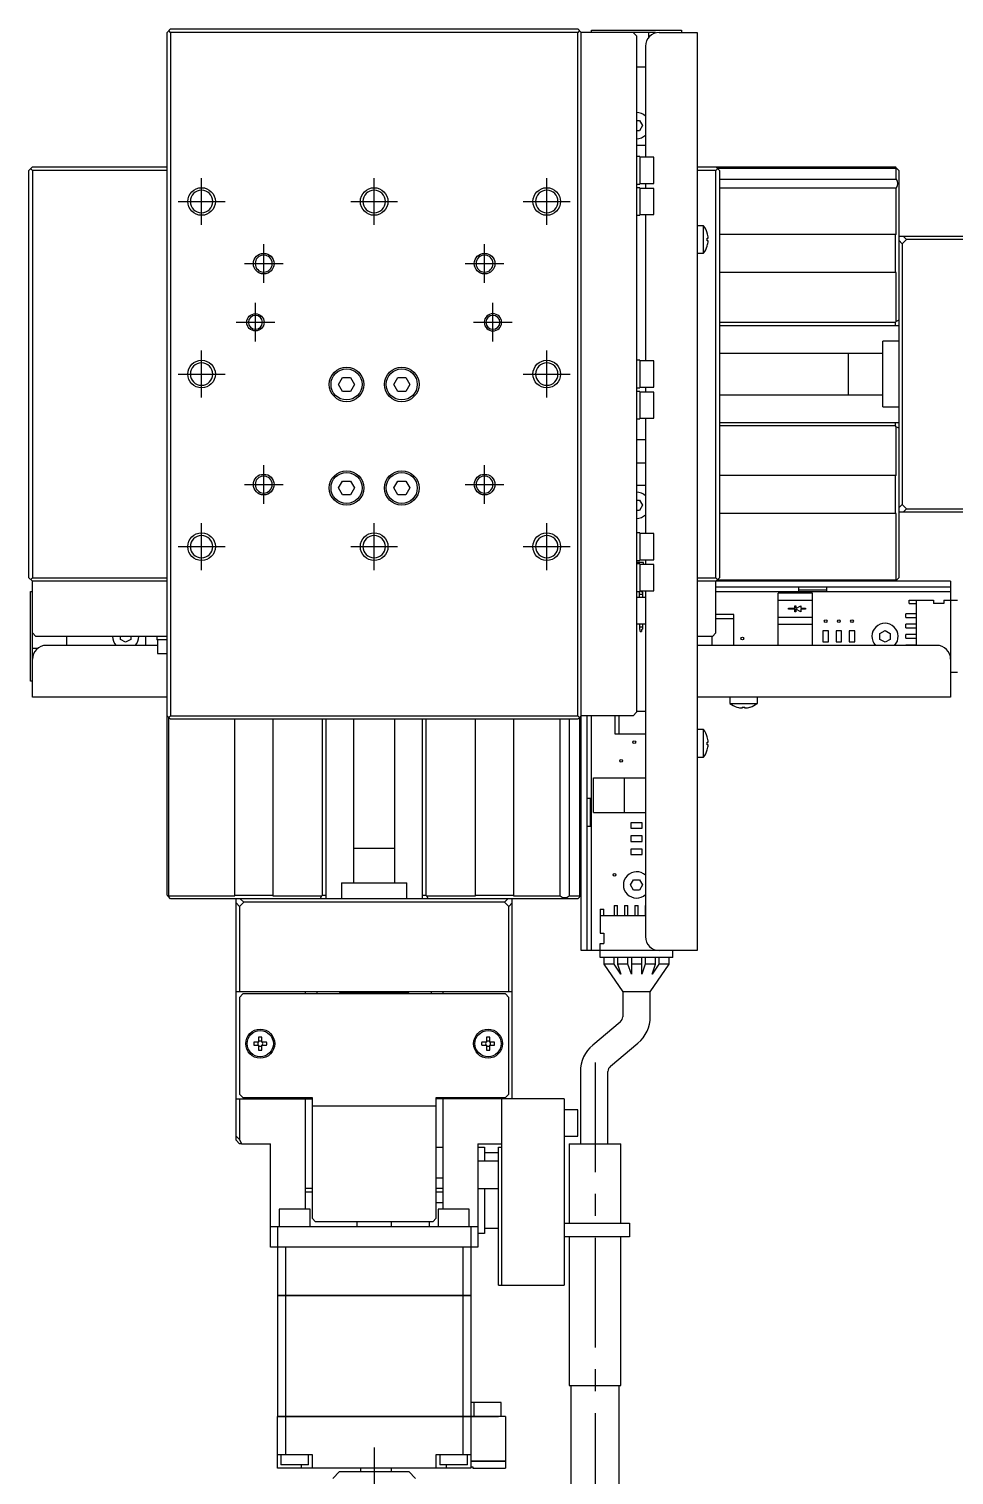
# Model space of a CAD drawing. Extents: x -2 to 850, y -8 to 499.
# Drawn here: x 135.1 to 269.1, y 167.4 to 376.9 of the extents above; entities that cross this region are included whole.
import ezdxf

# ---------------------------------------------------------------- set-up
doc = ezdxf.new("R2010")
doc.units = 0
doc.header["$LTSCALE"] = 0.5
doc.linetypes.add('CENTER', pattern=[50.8, 31.75, -6.35, 6.35, -6.35])
for name, color, linetype in [('MSM_CENTER', 1, 'CENTER'), ('MSM_CONTINUOUS', 7, 'CONTINUOUS'), ('MSM_NARROW', 5, 'CONTINUOUS')]:
    doc.layers.add(name, color=color, linetype=linetype)

msp = doc.modelspace()

# ---------------------------------------------------------------- linework, layer by layer
at = {"layer": 'MSM_CENTER'}
for p, q in [((160.15, 348.46), (160.15, 355.26)), ((185.15, 348.46), (185.15, 355.26)), ((210.15, 348.46), (210.15, 355.26)), ((156.75, 351.86), (163.55, 351.86)), ((181.75, 351.86), (188.55, 351.86)), ((206.75, 351.86), (213.55, 351.86)), ((169.15, 340.06), (169.15, 345.66)), ((201.15, 340.06), (201.15, 345.66)), ((166.35, 342.86), (171.95, 342.86)), ((198.35, 342.86), (203.95, 342.86)), ((167.95, 331.56), (167.95, 337.16)), ((202.35, 331.56), (202.35, 337.16)), ((165.15, 334.36), (170.75, 334.36)), ((199.55, 334.36), (205.15, 334.36)), ((160.15, 323.46), (160.15, 330.26)), ((210.15, 323.46), (210.15, 330.26)), ((156.75, 326.86), (163.55, 326.86)), ((206.75, 326.86), (213.55, 326.86)), ((169.15, 308.06), (169.15, 313.66)), ((201.15, 308.06), (201.15, 313.66)), ((166.35, 310.86), (171.95, 310.86)), ((198.35, 310.86), (203.95, 310.86)), ((160.15, 298.46), (160.15, 305.26)), ((185.15, 298.46), (185.15, 305.26)), ((210.15, 298.46), (210.15, 305.26)), ((156.75, 301.86), (163.55, 301.86)), ((181.75, 301.86), (188.55, 301.86)), ((206.75, 301.86), (213.55, 301.86)), ((217.15, 227.14), (217.15, 79.82)), ((185.15, 171.36), (185.15, 153.36))]:
    msp.add_line(p, q, dxfattribs=at)
at = {"layer": 'MSM_CONTINUOUS'}
for p, q in [((155.65, 376.86), (155.15, 376.36)), ((155.15, 251.36), (155.15, 376.36)), ((155.65, 376.36), (155.4, 376.61)), ((155.65, 376.86), (214.65, 376.86)), ((214.65, 376.36), (155.65, 376.36)), ((155.65, 376.36), (155.65, 277.36)), ((215.15, 376.36), (214.65, 376.86)), ((214.9, 376.61), (214.65, 376.36)), ((214.65, 277.36), (214.65, 376.36)), ((225.9, 376.36), (215.15, 376.36)), ((215.15, 243.36), (215.15, 376.36)), ((216.65, 376.36), (216.65, 376.66)), ((216.65, 376.66), (229.65, 376.66)), ((223.15, 375.86), (222.65, 376.36)), ((223.15, 375.86), (223.15, 277.86)), ((224.9, 376.36), (224.9, 375.63)), ((225.9, 376.28), (225.9, 376.36)), ((226.45, 376.36), (231.95, 376.36)), ((229.65, 376.66), (229.65, 376.36)), ((231.95, 376.36), (231.95, 243.36)), ((224.45, 374.36), (224.45, 358.26)), ((223.15, 371.36), (224.45, 371.36)), ((223.15, 363.61), (223.58, 363.61)), ((223.58, 363.61), (224.01, 362.86)), ((224.01, 362.86), (223.58, 362.11)), ((223.58, 362.11), (223.15, 362.11)), ((224.45, 359.96), (223.15, 359.96)), ((223.65, 358.36), (223.15, 358.36)), ((223.65, 358.36), (223.65, 354.36)), ((225.65, 358.26), (223.65, 358.26)), ((225.65, 354.46), (225.65, 358.26)), ((135.65, 356.86), (135.15, 356.36)), ((135.15, 297.36), (135.15, 356.36)), ((135.4, 356.61), (135.65, 356.36)), ((135.65, 356.86), (155.15, 356.86)), ((155.15, 356.36), (135.65, 356.36)), ((135.65, 356.36), (135.65, 297.36)), ((231.95, 356.86), (260.65, 356.86)), ((234.65, 356.36), (231.95, 356.36)), ((235.15, 356.36), (234.65, 356.86)), ((234.65, 356.36), (234.9, 356.61)), ((234.65, 297.36), (234.65, 356.36)), ((260.75, 356.66), (234.85, 356.66)), ((235.15, 356.36), (235.15, 297.36)), ((260.8, 356.71), (260.65, 356.86)), ((260.75, 356.66), (260.8, 356.71)), ((260.75, 355.12), (260.75, 356.66)), ((260.8, 356.71), (261.15, 356.36)), ((261.15, 356.36), (261.15, 297.36)), ((223.15, 354.36), (223.65, 354.36)), ((223.65, 354.46), (225.65, 354.46)), ((224.45, 354.46), (224.45, 353.76)), ((235.15, 355.12), (260.75, 355.12)), ((223.65, 353.86), (223.15, 353.86)), ((223.65, 353.86), (223.65, 349.86)), ((225.65, 353.76), (223.65, 353.76)), ((225.65, 349.96), (225.65, 353.76)), ((260.75, 353.8), (235.15, 353.8)), ((260.75, 347.06), (260.75, 353.8)), ((223.65, 349.96), (225.65, 349.96)), ((224.45, 349.96), (224.45, 328.76)), ((223.15, 349.86), (223.65, 349.86)), ((232.84, 348.36), (231.95, 348.36)), ((232.84, 344.36), (232.84, 348.36)), ((233.4, 347.29), (233.4, 347.31)), ((233.4, 346.56), (233.53, 346.56)), ((233.4, 346.16), (233.4, 346.56)), ((233.53, 346.16), (233.4, 346.16)), ((260.75, 347.06), (235.15, 347.06)), ((260.65, 341.56), (260.65, 347.06)), ((261.15, 346.86), (296.15, 346.86)), ((261.65, 345.75), (261.15, 346.25)), ((262.26, 346.36), (261.65, 345.75)), ((261.65, 345.75), (261.65, 307.97)), ((261.76, 346.86), (262.26, 346.36)), ((274.65, 346.36), (262.26, 346.36)), ((231.95, 344.36), (232.84, 344.36)), ((233.4, 345.41), (233.4, 345.43)), ((260.75, 341.56), (235.15, 341.56)), ((260.75, 334.5), (260.75, 341.56)), ((235.15, 334.36), (260.65, 334.36)), ((261.15, 333.86), (235.15, 333.86)), ((260.65, 334.36), (260.75, 334.5)), ((260.65, 333.86), (260.65, 334.36)), ((261.15, 334.67), (260.75, 334.5)), ((258.85, 322.11), (258.85, 331.61)), ((261.15, 331.61), (258.85, 331.61)), ((258.85, 329.86), (235.15, 329.86)), ((253.85, 323.86), (253.85, 329.86)), ((223.65, 328.86), (223.15, 328.86)), ((223.65, 328.86), (223.65, 324.86)), ((225.65, 328.76), (223.65, 328.76)), ((225.65, 324.96), (225.65, 328.76)), ((179.99, 325.36), (180.57, 326.36)), ((180.57, 324.36), (179.99, 325.36)), ((180.57, 326.36), (181.72, 326.36)), ((181.72, 326.36), (182.3, 325.36)), ((182.3, 325.36), (181.72, 324.36)), ((187.99, 325.36), (188.57, 326.36)), ((188.57, 324.36), (187.99, 325.36)), ((188.57, 326.36), (189.72, 326.36)), ((189.72, 326.36), (190.3, 325.36)), ((190.3, 325.36), (189.72, 324.36)), ((223.15, 324.86), (223.65, 324.86)), ((223.65, 324.96), (225.65, 324.96)), ((224.45, 324.96), (224.45, 324.26)), ((181.72, 324.36), (180.57, 324.36)), ((189.72, 324.36), (188.57, 324.36)), ((223.65, 324.36), (223.15, 324.36)), ((223.65, 324.36), (223.65, 320.36)), ((225.65, 324.26), (223.65, 324.26)), ((225.65, 320.46), (225.65, 324.26)), ((235.15, 323.86), (258.85, 323.86)), ((258.85, 322.11), (261.15, 322.11)), ((223.15, 320.36), (223.65, 320.36)), ((223.65, 320.46), (225.65, 320.46)), ((224.45, 320.46), (224.45, 303.76)), ((235.15, 319.86), (261.15, 319.86)), ((260.65, 319.36), (235.15, 319.36)), ((260.65, 319.36), (260.65, 319.86)), ((260.75, 319.22), (260.65, 319.36)), ((260.75, 312.16), (260.75, 319.22)), ((260.75, 319.22), (261.15, 319.05)), ((223.15, 317.36), (224.45, 317.36)), ((224.45, 313.96), (223.15, 313.96)), ((260.75, 312.16), (235.15, 312.16)), ((260.65, 306.66), (260.65, 312.16)), ((179.99, 310.36), (180.57, 311.36)), ((180.57, 309.36), (179.99, 310.36)), ((180.57, 311.36), (181.72, 311.36)), ((181.72, 311.36), (182.3, 310.36)), ((182.3, 310.36), (181.72, 309.36)), ((187.99, 310.36), (188.57, 311.36)), ((188.57, 309.36), (187.99, 310.36)), ((188.57, 311.36), (189.72, 311.36)), ((189.72, 311.36), (190.3, 310.36)), ((190.3, 310.36), (189.72, 309.36)), ((223.15, 310.76), (224.45, 310.76)), ((181.72, 309.36), (180.57, 309.36)), ((189.72, 309.36), (188.57, 309.36)), ((223.15, 308.61), (223.58, 308.61)), ((223.58, 308.61), (224.01, 307.86)), ((261.15, 307.47), (261.65, 307.97)), ((261.65, 307.97), (262.26, 307.36)), ((223.58, 307.11), (223.15, 307.11)), ((224.01, 307.86), (223.58, 307.11)), ((260.75, 306.66), (235.15, 306.66)), ((260.75, 297.06), (260.75, 306.66)), ((290.15, 306.86), (261.15, 306.86)), ((262.26, 307.36), (261.76, 306.86)), ((262.26, 307.36), (274.65, 307.36)), ((223.65, 303.86), (223.15, 303.86)), ((223.65, 303.86), (223.65, 299.86)), ((225.65, 303.76), (223.65, 303.76)), ((225.65, 299.96), (225.65, 303.76)), ((223.15, 299.86), (223.65, 299.86)), ((223.65, 299.96), (225.65, 299.96)), ((224.45, 299.96), (224.45, 299.26)), ((224.15, 299.55), (223.15, 299.55)), ((223.65, 299.36), (223.15, 299.36)), ((223.65, 299.36), (223.65, 295.36)), ((225.65, 299.26), (223.65, 299.26)), ((224.15, 299.26), (224.15, 299.55)), ((225.65, 295.46), (225.65, 299.26)), ((135.15, 297.36), (135.65, 296.86)), ((135.65, 297.36), (135.4, 297.11)), ((135.65, 297.36), (155.15, 297.36)), ((155.15, 296.86), (135.65, 296.86)), ((135.65, 280.06), (135.65, 296.86)), ((223.65, 295.46), (225.65, 295.46)), ((223.68, 295.32), (223.68, 295.46)), ((223.88, 295.46), (223.88, 295.32)), ((224.45, 295.46), (224.45, 245.36)), ((231.95, 297.36), (234.65, 297.36)), ((268.65, 296.86), (231.95, 296.86)), ((234.65, 296.86), (235.15, 297.36)), ((234.9, 297.11), (234.65, 297.36)), ((234.65, 289.36), (234.65, 296.86)), ((234.65, 296.06), (268.65, 296.06)), ((234.85, 297.06), (260.75, 297.06)), ((246.65, 295.36), (246.65, 296.06)), ((250.65, 295.56), (246.65, 295.56)), ((250.65, 296.06), (250.65, 295.36)), ((260.65, 296.86), (260.8, 297.01)), ((260.8, 297.01), (260.75, 297.06)), ((261.15, 297.36), (260.8, 297.01)), ((268.65, 296.86), (268.65, 280.06)), ((135.35, 295.36), (135.65, 295.36)), ((135.35, 282.36), (135.35, 295.36)), ((223.15, 295.36), (223.65, 295.36)), ((223.15, 294.52), (224.45, 294.52)), ((223.57, 295.26), (223.68, 295.32)), ((223.57, 294.52), (223.57, 295.26)), ((223.57, 294.96), (224, 294.96)), ((223.88, 295.32), (224, 295.26)), ((224, 295.26), (224, 294.52)), ((234.65, 295.36), (268.65, 295.36)), ((248.65, 295.11), (243.65, 295.11)), ((243.65, 287.56), (243.65, 295.11)), ((243.65, 294.11), (248.65, 294.11)), ((246.1, 292.94), (246.1, 293.31)), ((246.1, 293.31), (246.25, 293.31)), ((246.25, 293.31), (246.25, 292.92)), ((246.25, 292.92), (246.93, 293.31)), ((246.93, 293.31), (246.93, 292.94)), ((248.65, 287.56), (248.65, 295.11)), ((262.65, 293.61), (262.65, 294.11)), ((262.65, 294.11), (266.15, 294.11)), ((262.65, 293.61), (263.65, 293.61)), ((263.65, 294.11), (263.65, 287.56)), ((266.15, 294.11), (266.15, 293.61)), ((267.65, 293.61), (266.15, 293.61)), ((267.65, 294.11), (269.65, 294.11)), ((267.65, 294.11), (267.65, 293.61)), ((237.25, 292.01), (234.65, 292.01)), ((237.25, 291.41), (234.65, 291.41)), ((237.25, 287.56), (237.25, 292.01)), ((248.65, 291.61), (243.65, 291.61)), ((245.15, 292.79), (245.15, 292.94)), ((245.15, 292.94), (246.1, 292.94)), ((246.1, 292.79), (245.15, 292.79)), ((246.1, 292.41), (246.1, 292.79)), ((246.25, 292.41), (246.1, 292.41)), ((246.93, 292.41), (246.25, 292.8)), ((246.25, 292.8), (246.25, 292.41)), ((246.93, 292.94), (247.63, 292.94)), ((247.63, 292.79), (246.93, 292.79)), ((246.93, 292.79), (246.93, 292.41)), ((247.63, 292.94), (247.63, 292.79)), ((262.15, 291.61), (262.15, 292.11)), ((263.65, 292.11), (262.15, 292.11)), ((262.15, 291.61), (263.65, 291.61)), ((135.65, 289.36), (136.15, 288.86)), ((224.45, 290.62), (223.15, 290.62)), ((223.57, 290.62), (223.57, 289.89)), ((224, 290.18), (223.57, 290.18)), ((223.68, 289.82), (223.57, 289.89)), ((223.68, 289.57), (223.68, 289.82)), ((223.68, 289.57), (223.88, 289.57)), ((224, 289.89), (223.88, 289.82)), ((223.88, 289.82), (223.88, 289.57)), ((224, 290.62), (224, 289.89)), ((234.15, 288.86), (234.65, 289.36)), ((243.65, 290.61), (248.65, 290.61)), ((250.15, 289.66), (250.15, 288.06)), ((250.95, 289.66), (250.15, 289.66)), ((250.95, 288.06), (250.95, 289.66)), ((252.05, 289.66), (252.05, 288.06)), ((252.85, 289.66), (252.05, 289.66)), ((252.85, 288.06), (252.85, 289.66)), ((253.96, 289.66), (253.96, 288.06)), ((254.76, 289.66), (253.96, 289.66)), ((254.76, 288.06), (254.76, 289.66)), ((258.4, 289.29), (259.15, 289.73)), ((258.4, 288.43), (258.4, 289.29)), ((259.15, 289.73), (259.9, 289.29)), ((259.9, 289.29), (259.9, 288.43)), ((262.15, 290.11), (262.15, 290.61)), ((263.65, 290.61), (262.15, 290.61)), ((262.15, 290.11), (263.65, 290.11)), ((262.15, 288.61), (262.15, 289.11)), ((263.65, 289.11), (262.15, 289.11)), ((136.38, 287.11), (135.65, 287.11)), ((155.15, 288.86), (136.15, 288.86)), ((153.75, 287.56), (137.65, 287.56)), ((140.65, 287.56), (140.65, 288.86)), ((148.4, 288.43), (148.4, 288.86)), ((149.15, 288), (148.4, 288.43)), ((149.9, 288.43), (149.15, 288)), ((149.9, 288.86), (149.9, 288.43)), ((152.05, 288.86), (152.05, 287.56)), ((153.65, 288.86), (153.65, 288.36)), ((155.15, 288.36), (153.65, 288.36)), ((153.75, 288.36), (153.75, 286.36)), ((234.15, 288.86), (231.95, 288.86)), ((266.65, 287.56), (231.95, 287.56)), ((234.05, 288.86), (234.05, 287.56)), ((250.15, 288.06), (250.95, 288.06)), ((252.05, 288.06), (252.85, 288.06)), ((253.96, 288.06), (254.76, 288.06)), ((259.15, 288), (258.4, 288.43)), ((259.9, 288.43), (259.15, 288)), ((262.15, 288.61), (263.65, 288.61)), ((262.15, 287.56), (262.15, 287.61)), ((263.65, 287.61), (262.15, 287.61)), ((153.75, 286.36), (155.15, 286.36)), ((269.65, 283.61), (268.65, 283.61)), ((135.65, 282.36), (135.35, 282.36)), ((155.15, 280.06), (135.65, 280.06)), ((268.65, 280.06), (231.95, 280.06)), ((236.65, 280.06), (236.65, 279.16)), ((236.65, 279.16), (240.65, 279.16)), ((240.65, 279.16), (240.65, 280.06)), ((155.15, 277.36), (155.65, 276.86)), ((155.35, 277.16), (155.35, 251.26)), ((155.4, 277.11), (155.65, 277.36)), ((155.65, 277.36), (214.65, 277.36)), ((214.65, 276.86), (155.65, 276.86)), ((164.95, 251.26), (164.95, 276.86)), ((170.45, 276.86), (170.45, 251.26)), ((177.65, 251.36), (177.65, 276.86)), ((178.15, 276.86), (178.15, 250.86)), ((182.15, 276.86), (182.15, 253.16)), ((188.15, 253.16), (188.15, 276.86)), ((192.15, 250.86), (192.15, 276.86)), ((192.65, 276.86), (192.65, 251.36)), ((199.85, 251.26), (199.85, 276.86)), ((205.35, 276.86), (205.35, 251.26)), ((212.08, 251.26), (212.08, 276.86)), ((213.41, 276.86), (213.41, 251.26)), ((214.65, 277.36), (214.9, 277.11)), ((214.65, 276.86), (215.15, 277.36)), ((214.95, 251.26), (214.95, 277.16)), ((222.65, 277.36), (215.15, 277.36)), ((215.95, 277.36), (215.95, 243.36)), ((216.65, 243.36), (216.65, 277.36)), ((220, 277.36), (220, 274.76)), ((220.6, 277.36), (220.6, 274.76)), ((222.65, 277.36), (223.15, 277.86)), ((224.45, 277.96), (223.15, 277.96)), ((237.7, 278.61), (237.72, 278.61)), ((238.45, 278.61), (238.85, 278.61)), ((238.45, 278.47), (238.45, 278.61)), ((238.85, 278.61), (238.85, 278.47)), ((239.57, 278.61), (239.6, 278.61)), ((220, 274.76), (224.45, 274.76)), ((232.84, 275.36), (231.95, 275.36)), ((232.84, 271.36), (232.84, 275.36)), ((233.4, 274.29), (233.4, 274.31)), ((233.4, 273.56), (233.53, 273.56)), ((233.4, 273.16), (233.4, 273.56)), ((233.53, 273.16), (233.4, 273.16)), ((233.4, 272.41), (233.4, 272.43)), ((231.95, 271.36), (232.84, 271.36)), ((216.9, 263.36), (216.9, 268.36)), ((216.9, 268.36), (224.45, 268.36)), ((221.4, 263.36), (221.4, 268.36)), ((216.65, 265.36), (215.95, 265.36)), ((216.45, 265.36), (216.45, 261.36)), ((216.9, 263.36), (224.45, 263.36)), ((215.95, 261.36), (216.65, 261.36)), ((223.95, 261.86), (222.35, 261.86)), ((222.35, 261.86), (222.35, 261.06)), ((222.35, 261.06), (223.95, 261.06)), ((222.35, 259.95), (222.35, 259.15)), ((223.95, 259.95), (222.35, 259.95)), ((223.95, 261.06), (223.95, 261.86)), ((223.95, 259.15), (223.95, 259.95)), ((182.15, 258.16), (188.15, 258.16)), ((222.35, 259.15), (223.95, 259.15)), ((223.95, 258.05), (222.35, 258.05)), ((222.35, 258.05), (222.35, 257.25)), ((223.95, 257.25), (223.95, 258.05)), ((222.35, 257.25), (223.95, 257.25)), ((222.28, 252.86), (222.71, 253.61)), ((222.71, 253.61), (223.58, 253.61)), ((223.58, 253.61), (224.01, 252.86)), ((180.4, 253.16), (189.9, 253.16)), ((180.4, 253.16), (180.4, 250.86)), ((189.9, 250.86), (189.9, 253.16)), ((222.71, 252.11), (222.28, 252.86)), ((223.58, 252.11), (222.71, 252.11)), ((224.01, 252.86), (223.58, 252.11)), ((155.15, 251.36), (155.3, 251.21)), ((155.3, 251.21), (155.35, 251.26)), ((155.65, 250.86), (155.3, 251.21)), ((155.35, 251.26), (164.95, 251.26)), ((214.65, 250.86), (155.65, 250.86)), ((164.95, 251.36), (170.45, 251.36)), ((165.15, 215.86), (165.15, 250.86)), ((165.65, 249.75), (165.15, 250.25)), ((166.26, 250.36), (165.65, 249.75)), ((165.65, 249.75), (165.65, 237.36)), ((165.76, 250.86), (166.26, 250.36)), ((204.03, 250.36), (166.26, 250.36)), ((170.45, 251.26), (177.5, 251.26)), ((177.5, 251.26), (177.34, 250.86)), ((177.5, 251.26), (177.65, 251.36)), ((177.65, 251.36), (178.15, 251.36)), ((192.15, 251.36), (192.65, 251.36)), ((192.65, 251.36), (192.79, 251.26)), ((192.95, 250.86), (192.79, 251.26)), ((192.79, 251.26), (199.85, 251.26)), ((199.85, 251.36), (205.35, 251.36)), ((204.03, 250.36), (204.53, 250.86)), ((204.65, 249.75), (204.03, 250.36)), ((205.15, 250.25), (204.65, 249.75)), ((204.65, 237.36), (204.65, 249.75)), ((205.15, 221.86), (205.15, 250.86)), ((205.35, 251.26), (212.08, 251.26)), ((213.41, 251.26), (214.95, 251.26)), ((215.15, 251.36), (214.65, 250.86)), ((214.95, 251.26), (215, 251.21)), ((217.9, 249.36), (217.9, 245.86)), ((217.9, 249.36), (218.4, 249.36)), ((218.4, 248.36), (218.4, 249.36)), ((219.9, 249.86), (220.4, 249.86)), ((219.9, 249.86), (219.9, 248.36)), ((220.4, 248.36), (220.4, 249.86)), ((221.4, 249.86), (221.9, 249.86)), ((221.4, 249.86), (221.4, 248.36)), ((221.9, 248.36), (221.9, 249.86)), ((222.9, 249.86), (223.4, 249.86)), ((222.9, 249.86), (222.9, 248.36)), ((223.4, 248.36), (223.4, 249.86)), ((224.4, 249.86), (224.45, 249.86)), ((224.4, 249.86), (224.4, 248.36)), ((224.45, 248.36), (217.9, 248.36)), ((217.9, 245.86), (218.4, 245.86)), ((218.4, 245.86), (218.4, 244.36)), ((231.95, 243.36), (215.15, 243.36)), ((217.9, 242.36), (217.9, 244.36)), ((217.9, 244.36), (218.4, 244.36)), ((228.4, 242.36), (228.4, 243.36)), ((228.4, 242.36), (217.9, 242.36)), ((218.4, 242.36), (218.4, 241.36)), ((219.9, 241.36), (218.4, 241.36)), ((218.4, 241.36), (221.15, 237.36)), ((219.9, 241.36), (219.9, 242.36)), ((220.9, 239.91), (219.9, 241.36)), ((220.4, 242.36), (220.4, 241.36)), ((221.9, 241.36), (220.4, 241.36)), ((220.4, 241.36), (220.9, 239.91)), ((221.9, 241.36), (221.9, 242.36)), ((222.4, 239.91), (221.9, 241.36)), ((222.4, 242.36), (222.4, 239.91)), ((223.9, 241.36), (222.4, 241.36)), ((223.9, 239.91), (223.9, 242.36)), ((224.4, 241.36), (223.9, 239.91)), ((224.4, 242.36), (224.4, 241.36)), ((225.9, 241.36), (224.4, 241.36)), ((225.15, 237.36), (227.9, 241.36)), ((226.4, 241.36), (225.4, 239.91)), ((225.4, 239.91), (225.9, 241.36)), ((225.9, 241.36), (225.9, 242.36)), ((226.4, 242.36), (226.4, 241.36)), ((227.9, 241.36), (226.4, 241.36)), ((227.9, 241.36), (227.9, 242.36)), ((205.15, 237.36), (165.15, 237.36)), ((166.15, 237.06), (165.65, 236.56)), ((204.15, 237.06), (166.15, 237.06)), ((175.15, 237.36), (175.15, 237.06)), ((176.9, 237.06), (176.9, 237.36)), ((180.35, 237.36), (180.15, 237.16)), ((190.15, 237.16), (180.15, 237.16)), ((180.15, 237.16), (180.15, 237.06)), ((190.15, 237.16), (189.95, 237.36)), ((190.15, 237.06), (190.15, 237.16)), ((193.4, 237.36), (193.4, 237.06)), ((195.15, 237.06), (195.15, 237.36)), ((204.65, 236.56), (204.15, 237.06)), ((225.15, 237.36), (221.15, 237.36)), ((221.15, 237.36), (221.15, 233.76)), ((225.15, 233.76), (225.15, 237.36)), ((165.65, 236.56), (165.65, 222.56)), ((204.65, 222.56), (204.65, 236.56)), ((220.79, 232.99), (216.8, 229.65)), ((168.41, 230.78), (168.41, 230.1)), ((168.89, 230.1), (168.89, 230.78)), ((201.41, 230.78), (201.41, 230.1)), ((201.89, 230.1), (201.89, 230.78)), ((168.41, 230.1), (167.73, 230.1)), ((167.73, 229.62), (168.41, 229.62)), ((168.41, 229.62), (168.41, 228.94)), ((169.57, 230.1), (168.89, 230.1)), ((168.89, 228.94), (168.89, 229.62)), ((168.89, 229.62), (169.57, 229.62)), ((201.41, 230.1), (200.73, 230.1)), ((200.73, 229.62), (201.41, 229.62)), ((201.41, 229.62), (201.41, 228.94)), ((202.57, 230.1), (201.89, 230.1)), ((201.89, 228.94), (201.89, 229.62)), ((201.89, 229.62), (202.57, 229.62)), ((219.37, 226.59), (223.36, 229.93)), ((215.02, 225.82), (215.02, 215.36)), ((219.02, 215.36), (219.02, 225.82)), ((165.65, 222.56), (166.15, 222.06)), ((204.15, 222.06), (204.65, 222.56)), ((165.15, 221.86), (176.15, 221.86)), ((165.65, 221.86), (165.65, 215.97)), ((166.15, 222.06), (176.15, 222.06)), ((175.15, 222.06), (175.15, 205.86)), ((176.15, 222.06), (176.15, 204.56)), ((176.15, 220.86), (194.15, 220.86)), ((194.15, 204.56), (194.15, 222.06)), ((194.15, 222.06), (204.15, 222.06)), ((212.65, 221.86), (194.15, 221.86)), ((195.15, 205.86), (195.15, 222.06)), ((203.65, 194.86), (203.65, 221.86)), ((212.65, 221.86), (212.65, 194.86)), ((214.65, 220.26), (212.65, 220.26)), ((214.65, 216.46), (214.65, 220.26)), ((165.15, 216.47), (165.65, 215.97)), ((165.65, 215.36), (165.15, 215.86)), ((165.65, 215.97), (165.95, 215.36)), ((212.65, 216.46), (214.65, 216.46)), ((165.95, 215.36), (165.65, 215.36)), ((165.95, 215.36), (170.15, 215.36)), ((170.15, 200.36), (170.15, 215.36)), ((194.15, 214.86), (195.15, 214.86)), ((200.15, 215.36), (200.15, 200.36)), ((200.15, 215.36), (203.65, 215.36)), ((200.15, 214.86), (201.15, 214.86)), ((201.15, 214.86), (201.15, 212.86)), ((201.15, 214.11), (203.15, 214.11)), ((203.15, 194.86), (203.15, 214.86)), ((203.15, 214.86), (203.65, 214.86)), ((213.4, 215.36), (220.9, 215.36)), ((213.4, 215.36), (213.4, 203.86)), ((220.9, 203.86), (220.9, 215.36)), ((203.15, 212.86), (200.15, 212.86)), ((195.15, 210.36), (194.15, 210.36)), ((176.15, 208.86), (175.15, 208.86)), ((176.15, 208.36), (175.15, 208.36)), ((195.15, 208.86), (194.15, 208.86)), ((195.15, 208.36), (194.15, 208.36)), ((200.15, 208.86), (203.15, 208.86)), ((201.15, 208.86), (201.15, 202.36)), ((175.9, 205.86), (171.4, 205.86)), ((171.4, 205.86), (171.4, 203.36)), ((175.9, 203.36), (175.9, 205.86)), ((194.15, 206.86), (195.15, 206.86)), ((198.9, 205.86), (194.4, 205.86)), ((194.4, 205.86), (194.4, 203.36)), ((198.9, 203.36), (198.9, 205.86)), ((170.15, 203.36), (200.15, 203.36)), ((171.15, 203.36), (171.15, 193.37)), ((176.15, 204.56), (176.65, 204.06)), ((193.65, 204.06), (176.65, 204.06)), ((182.65, 204.06), (182.65, 203.36)), ((187.65, 203.36), (187.65, 204.06)), ((193.15, 203.36), (193.15, 204.06)), ((193.65, 204.06), (194.15, 204.56)), ((199.15, 203.36), (199.15, 193.37)), ((212.65, 203.86), (222.15, 203.86)), ((222.15, 203.86), (222.15, 201.86)), ((201.15, 202.36), (200.15, 202.36)), ((201.15, 203.11), (203.15, 203.11)), ((222.15, 201.86), (212.65, 201.86)), ((213.4, 201.86), (213.4, 180.36)), ((220.9, 180.36), (220.9, 201.86)), ((200.15, 200.36), (170.15, 200.36)), ((172.3, 200.36), (172.3, 193.37)), ((197.99, 200.36), (197.99, 193.37)), ((203.15, 194.86), (212.65, 194.86)), ((171.15, 193.37), (199.15, 193.37)), ((171.15, 193.36), (171.15, 175.87)), ((199.15, 193.36), (171.15, 193.36)), ((171.16, 193.36), (171.16, 193.37)), ((172.3, 193.36), (172.3, 193.37)), ((172.3, 193.36), (172.3, 175.87)), ((197.99, 193.36), (197.99, 193.37)), ((197.99, 193.36), (197.99, 175.87)), ((199.14, 193.36), (199.14, 193.37)), ((199.15, 193.36), (199.15, 175.87)), ((213.4, 180.36), (220.9, 180.36)), ((213.65, 180.36), (213.65, 132.36)), ((220.65, 132.36), (220.65, 180.36)), ((203.55, 177.86), (199.15, 177.86)), ((199.65, 175.87), (199.65, 177.86)), ((203.55, 175.86), (203.55, 177.86)), ((171.15, 175.87), (203.15, 175.87)), ((204.15, 175.86), (171.15, 175.86)), ((171.15, 168.36), (171.15, 175.86)), ((171.16, 175.86), (171.16, 175.87)), ((172.3, 175.86), (172.3, 175.87)), ((172.3, 175.86), (172.3, 170.36)), ((197.99, 175.86), (197.99, 175.87)), ((197.99, 175.86), (197.99, 170.36)), ((199.14, 175.86), (199.14, 175.87)), ((199.15, 175.86), (199.15, 168.36)), ((203.15, 175.87), (203.15, 175.86)), ((204.15, 175.86), (204.15, 169.37)), ((171.15, 170.36), (176.15, 170.36)), ((171.65, 170.36), (171.65, 168.86)), ((175.65, 168.86), (175.65, 170.36)), ((176.15, 170.36), (176.15, 168.36)), ((194.15, 170.36), (199.15, 170.36)), ((194.15, 168.36), (194.15, 170.36)), ((194.65, 170.36), (194.65, 168.86)), ((198.65, 168.86), (198.65, 170.36)), ((199.15, 168.36), (171.15, 168.36)), ((175.65, 168.86), (171.65, 168.86)), ((174.65, 168.36), (174.65, 168.86)), ((179.15, 166.86), (180.15, 167.86)), ((180.15, 167.86), (190.15, 167.86)), ((183.15, 168.36), (183.15, 167.86)), ((187.65, 167.86), (187.65, 168.36)), ((190.15, 167.86), (191.15, 166.86)), ((198.65, 168.86), (194.65, 168.86)), ((195.65, 168.36), (195.65, 168.86)), ((199.15, 169.37), (204.15, 169.37)), ((204.15, 169.36), (199.15, 169.36)), ((199.15, 168.56), (199.45, 168.56)), ((199.45, 168.56), (199.45, 168.36)), ((199.45, 168.36), (204.15, 168.36)), ((204.14, 169.36), (204.14, 169.37)), ((204.15, 169.36), (204.15, 168.36))]:
    msp.add_line(p, q, dxfattribs=at)
at = {"layer": 'MSM_CONTINUOUS', "extrusion": (0, 0, -1)}
for centre, radius in [((-160.15, 351.86), 1.62), ((-185.15, 351.86), 1.62), ((-210.15, 351.86), 1.62), ((-169.15, 342.86), 1.23), ((-201.15, 342.86), 1.23), ((-167.95, 334.36), 1.01), ((-202.35, 334.36), 1.01), ((-160.15, 326.86), 1.62), ((-210.15, 326.86), 1.62), ((-169.15, 310.86), 1.23), ((-201.15, 310.86), 1.23), ((-160.15, 301.86), 1.62), ((-185.15, 301.86), 1.62), ((-210.15, 301.86), 1.62)]:
    msp.add_circle(centre, radius, dxfattribs=at)
at = {"layer": 'MSM_CONTINUOUS'}
for centre, radius in [((181.15, 325.36), 2.5), ((181.15, 325.36), 2.25), ((189.15, 325.36), 2.5), ((189.15, 325.36), 2.25), ((181.15, 310.36), 2.5), ((181.15, 310.36), 2.25), ((189.15, 310.36), 2.5), ((189.15, 310.36), 2.25), ((250.55, 291.08), 0.2), ((252.45, 291.08), 0.2), ((254.36, 291.08), 0.2), ((238.48, 288.54), 0.2), ((222.83, 273.52), 0.2), ((220.92, 270.82), 0.2), ((219.97, 254.32), 0.2), ((168.65, 229.86), 2.1), ((168.65, 229.86), 1.9), ((201.65, 229.86), 2.1), ((201.65, 229.86), 1.9)]:
    msp.add_circle(centre, radius, dxfattribs=at)
for centre, radius, start, end in [((226.45, 374.36), 2, 90, 180), ((223.15, 362.86), 1.9, 46.8264, 90), ((223.15, 362.86), 1.9, 270, 313.1736), ((260, 354.46), 1, 318.5904, 41.4096), ((230.35, 346.36), 3.2, 17.27, 38.6822), ((230.35, 346.36), 3.19, 3.5903, 16.9053), ((230.35, 346.36), 3.19, 343.0947, 356.4096), ((230.35, 346.36), 3.2, 321.3178, 342.73), ((223.15, 307.86), 1.9, 46.8264, 90), ((223.15, 307.86), 1.9, 270, 313.1736), ((259.15, 288.86), 1.9, 316.8264, 223.1735), ((137.65, 285.56), 2, 90, 180), ((149.15, 288.86), 1.9, 180, 223.1736), ((149.15, 288.86), 1.9, 316.8264, 0), ((266.65, 285.56), 2, 0, 90), ((238.65, 281.66), 3.2, 231.3178, 252.73), ((238.65, 281.66), 3.2, 287.27, 308.6822), ((238.65, 281.66), 3.19, 253.0947, 266.4097), ((238.65, 281.66), 3.19, 273.5903, 286.9053), ((230.35, 273.36), 3.2, 17.27, 38.6822), ((230.35, 273.36), 3.2, 321.3178, 342.73), ((230.35, 273.36), 3.19, 3.5903, 16.9053), ((230.35, 273.36), 3.19, 343.0947, 356.4096), ((223.15, 252.86), 1.9, 46.8264, 313.1736), ((212.75, 252.01), 1, 228.5904, 311.4096), ((226.45, 245.36), 2, 180, 270), ((220.15, 233.76), 1, 310, 0), ((220.15, 233.76), 5, 310, 0), ((168.65, 229.86), 0.95, 75.3667, 104.6333), ((201.65, 229.86), 0.95, 75.3667, 104.6333), ((168.65, 229.86), 0.95, 165.3667, 194.6333), ((168.65, 229.86), 0.365, 138.8496, 221.1504), ((168.65, 229.86), 0.365, 48.8496, 131.1504), ((168.65, 229.86), 0.365, 228.8496, 311.1504), ((168.65, 229.86), 0.95, 255.3667, 284.6333), ((168.65, 229.86), 0.365, 318.8496, 41.1504), ((168.65, 229.86), 0.95, 345.3667, 14.6333), ((201.65, 229.86), 0.95, 165.3667, 194.6333), ((201.65, 229.86), 0.365, 138.8496, 221.1504), ((201.65, 229.86), 0.365, 48.8496, 131.1504), ((201.65, 229.86), 0.365, 228.8496, 311.1504), ((201.65, 229.86), 0.95, 255.3667, 284.6333), ((201.65, 229.86), 0.365, 318.8496, 41.1504), ((201.65, 229.86), 0.95, 345.3667, 14.6333), ((220.02, 225.82), 5, 130, 180), ((220.02, 225.82), 1, 130, 180)]:
    msp.add_arc(centre, radius, start, end, dxfattribs=at)
at = {"layer": 'MSM_NARROW'}
for centre, radius in [((160.15, 351.86), 2), ((185.15, 351.86), 2), ((210.15, 351.86), 2), ((169.15, 342.86), 1.5), ((201.15, 342.86), 1.5), ((167.95, 334.36), 1.25), ((160.15, 326.86), 2), ((210.15, 326.86), 2), ((169.15, 310.86), 1.5), ((201.15, 310.86), 1.5), ((160.15, 301.86), 2), ((185.15, 301.86), 2), ((210.15, 301.86), 2)]:
    msp.add_circle(centre, radius, dxfattribs=at)
at = {"layer": 'MSM_NARROW', "extrusion": (0, 0, -1)}
msp.add_circle((-202.35, 334.36), 1.25, dxfattribs=at)

doc.saveas('drawing.dxf')
